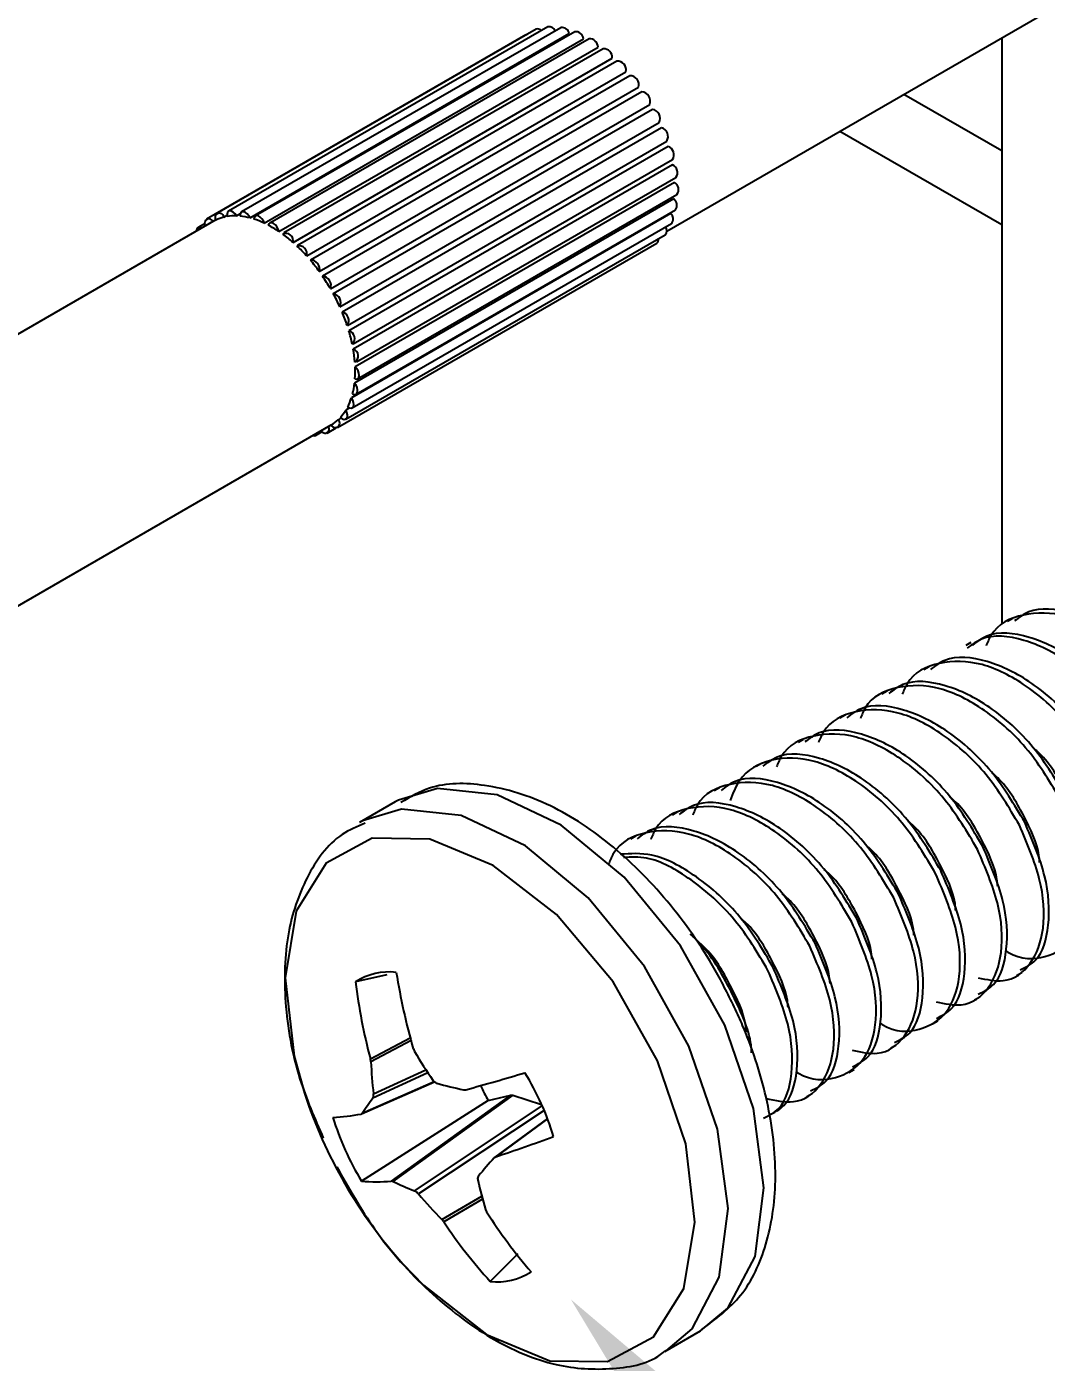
# Model space of a CAD drawing. Extents: x 0 to 9.6, y -11.7 to 0.2.
# Drawn here: x 4.312 to 4.849, y -8.65 to -7.946 of the extents above; entities that cross this region are included whole.
import ezdxf
from ezdxf import colors
from ezdxf.entities.mleader import LeaderData, LeaderLine
from ezdxf.math import Vec2, Vec3

# ---------------------------------------------------------------- set-up
doc = ezdxf.new("R2010")
doc.units = 0
doc.header["$LTSCALE"] = 0.5
doc.header["$MEASUREMENT"] = 0
for name, color, linetype in [('FAB DWG', 221, 'CONTINUOUS'), ('Hardware', 242, 'CONTINUOUS'), ('Housing', 150, 'CONTINUOUS'), ('Mounting', 4, 'CONTINUOUS')]:
    doc.layers.add(name, color=color, linetype=linetype)
doc.styles.get("Standard").update_dxf_attribs({"font": 'arial.ttf'})

msp = doc.modelspace()

# ---------------------------------------------------------------- linework, layer by layer
at = {"layer": 'Hardware', "linetype": 'Continuous', "lineweight": 25, "transparency": 16777216}
for p, q in [((4.64917, -8.054), (4.95151, -7.87946)), ((4.58027, -7.94752), (4.41197, -8.04467)), ((4.5865, -7.94627), (4.41821, -8.04342)), ((4.59338, -7.94671), (4.42508, -8.04386)), ((4.57485, -7.95042), (4.40656, -8.04758)), ((4.42948, -8.047), (4.59777, -7.94985)), ((4.60067, -7.94883), (4.43238, -8.04598)), ((4.437, -8.04976), (4.60529, -7.9526)), ((4.60818, -7.95256), (4.43988, -8.04971)), ((4.44464, -8.05411), (4.61293, -7.95696)), ((4.61565, -7.95779), (4.44736, -8.05494)), ((4.45217, -8.05994), (4.62047, -7.96279)), ((4.62288, -7.96436), (4.45459, -8.06152)), ((4.45937, -8.06706), (4.62766, -7.96991)), ((4.62964, -7.97208), (4.46135, -8.06923)), ((4.46601, -8.07526), (4.6343, -7.97811)), ((4.63604, -7.98056), (4.46775, -8.07772)), ((4.4719, -8.08429), (4.64019, -7.98713)), ((4.64168, -7.98977), (4.47339, -8.08693)), ((4.47685, -8.09387), (4.64514, -7.99671)), ((4.64634, -7.99946), (4.47805, -8.09661)), ((4.48084, -8.10365), (4.64913, -8.00649)), ((4.64987, -8.00932), (4.48158, -8.10648)), ((4.48389, -8.11335), (4.65218, -8.01619)), ((4.65218, -8.01907), (4.48389, -8.11622)), ((4.4857, -8.12282), (4.654, -8.02567)), ((4.65318, -8.0284), (4.48489, -8.12555)), ((4.65286, -8.03702), (4.48457, -8.13418)), ((4.48622, -8.13178), (4.65452, -8.03463)), ((4.41572, -8.04659), (4.4174, -8.04562)), ((4.42232, -8.04594), (4.42441, -8.04473)), ((4.65121, -8.04469), (4.48292, -8.14184)), ((4.48543, -8.13996), (4.65372, -8.04281)), ((4.41142, -8.04806), (3.91371, -8.33539)), ((4.40577, -8.04995), (4.40214, -8.05205)), ((4.48336, -8.14711), (4.65165, -8.04996)), ((4.47563, -8.15747), (4.64392, -8.06032)), ((4.48005, -8.15301), (4.64835, -8.05585)), ((4.47754, -8.15245), (4.4759, -8.1534)), ((4.48196, -8.14718), (4.48, -8.14832)), ((3.9757, -8.44278), (4.47229, -8.15611)), ((4.47022, -8.16038), (4.47492, -8.15766)), ((4.46398, -8.16163), (4.46746, -8.15962)), ((4.83164, -8.2581), (4.82887, -8.25969)), ((4.80954, -8.27085), (4.80678, -8.27245)), ((4.78744, -8.28361), (4.78468, -8.2852)), ((4.76534, -8.29637), (4.76258, -8.29796)), ((4.74325, -8.30912), (4.74049, -8.31072)), ((4.72115, -8.32188), (4.71839, -8.32347)), ((4.69905, -8.33464), (4.69629, -8.33623)), ((4.67696, -8.34739), (4.67419, -8.34899)), ((4.50605, -8.35483), (4.48715, -8.36575)), ((4.50776, -8.35389), (4.50605, -8.35483)), ((4.65486, -8.36015), (4.6521, -8.36174)), ((4.48886, -8.3648), (4.48715, -8.36575)), ((4.63276, -8.3729), (4.63, -8.3745)), ((4.50169, -8.44604), (4.48509, -8.44968)), ((4.83353, -8.44637), (4.83629, -8.44478)), ((4.81143, -8.45913), (4.81419, -8.45753)), ((4.78933, -8.47188), (4.7921, -8.47029)), ((4.49296, -8.49029), (4.51396, -8.47919)), ((4.51435, -8.48063), (4.4932, -8.49181)), ((4.76724, -8.48464), (4.77, -8.48305)), ((4.4932, -8.49181), (4.49296, -8.49029)), ((4.51558, -8.48503), (4.5162, -8.48646)), ((4.49458, -8.50877), (4.52221, -8.49602)), ((4.74514, -8.4974), (4.7479, -8.4958)), ((4.4883, -8.51932), (4.5267, -8.50241)), ((4.48867, -8.51899), (4.52659, -8.50229)), ((4.52326, -8.4976), (4.49421, -8.51101)), ((4.50398, -8.55466), (4.56702, -8.50939)), ((4.56803, -8.50945), (4.50481, -8.55486)), ((4.542, -8.50658), (4.54319, -8.50656)), ((4.55509, -8.51216), (4.56702, -8.50939)), ((4.56702, -8.50939), (4.56803, -8.50945)), ((4.56803, -8.50945), (4.58321, -8.51432)), ((4.72304, -8.51015), (4.7258, -8.50856)), ((4.55509, -8.51216), (4.48827, -8.55468)), ((4.51616, -8.55982), (4.58353, -8.51504)), ((4.58456, -8.51743), (4.51829, -8.56147)), ((4.48811, -8.51938), (4.48867, -8.51899)), ((4.5863, -8.52175), (4.55846, -8.54215)), ((4.58634, -8.52186), (4.55906, -8.54185)), ((4.55906, -8.54185), (4.55813, -8.54245)), ((4.50481, -8.55486), (4.50398, -8.55466)), ((4.5306, -8.57498), (4.55168, -8.56274)), ((4.5521, -8.5643), (4.53159, -8.5762)), ((4.5536, -8.56963), (4.55422, -8.57094)), ((4.53159, -8.5762), (4.5306, -8.57498)), ((4.57062, -8.59313), (4.5561, -8.60759)), ((4.64813, -8.64461), (4.66704, -8.6337))]:
    msp.add_line(p, q, dxfattribs=at)
at = {"layer": 'Hardware', "linetype": 'Continuous', "lineweight": 25, "transparency": 16777216, "flags": 128}
for points in [[(4.57485, -7.95042), (4.57545, -7.95024), (4.57556, -7.95024)], [(4.42232, -8.04594), (4.42158, -8.04483), (4.42068, -8.04394), (4.41973, -8.0434), (4.41884, -8.04324), (4.4181, -8.0435), (4.4176, -8.04414), (4.41739, -8.04508), (4.4175, -8.04624)], [(4.42948, -8.047), (4.42886, -8.04582), (4.42803, -8.0448), (4.4271, -8.04407), (4.42616, -8.04371), (4.42533, -8.04375), (4.42469, -8.0442), (4.42433, -8.045), (4.42428, -8.04606)], [(4.437, -8.04976), (4.43651, -8.04854), (4.43577, -8.04742), (4.43488, -8.04653), (4.43394, -8.04597), (4.43304, -8.0458), (4.43229, -8.04604), (4.43178, -8.04667), (4.43156, -8.04761)], [(4.44464, -8.05411), (4.4443, -8.05289), (4.44368, -8.05171), (4.44286, -8.05068), (4.44193, -8.04994), (4.44099, -8.04956), (4.44015, -8.0496), (4.43951, -8.05003), (4.43914, -8.05082)], [(4.48479, -8.13185), (4.48568, -8.13196), (4.4864, -8.13166), (4.48687, -8.13099), (4.48705, -8.13002), (4.48691, -8.12885), (4.48646, -8.12763), (4.48576, -8.12648), (4.48489, -8.12555)], [(4.48351, -8.13981), (4.48444, -8.14013), (4.48526, -8.14005), (4.48587, -8.13956), (4.48621, -8.13873), (4.48623, -8.13765), (4.48594, -8.13644), (4.48536, -8.13524), (4.48457, -8.13418)], [(4.48094, -8.14664), (4.48189, -8.14716), (4.48278, -8.14729), (4.48351, -8.14701), (4.48399, -8.14634), (4.48418, -8.14538), (4.48405, -8.14422), (4.48361, -8.14299), (4.48292, -8.14184)], [(4.47717, -8.15212), (4.4781, -8.15283), (4.47903, -8.15317), (4.47986, -8.1531), (4.48048, -8.15263), (4.48082, -8.15181), (4.48085, -8.15073), (4.48057, -8.14952), (4.48, -8.14832)], [(4.67975, -8.47258), (4.65634, -8.4307), (4.62673, -8.39446), (4.59355, -8.36709), (4.55975, -8.35103), (4.52832, -8.34769), (4.50776, -8.35389)], [(4.66085, -8.4835), (4.63744, -8.44161), (4.60782, -8.40538), (4.57464, -8.37801), (4.54084, -8.36194), (4.50942, -8.3586), (4.48886, -8.3648)], [(4.64436, -8.49136), (4.62087, -8.44975), (4.59102, -8.41423), (4.55774, -8.38827), (4.52428, -8.37442), (4.49392, -8.37402), (4.46964, -8.38713), (4.4538, -8.41245), (4.44795, -8.44752), (4.45268, -8.48888), (4.45816, -8.50844)], [(4.66704, -8.6337), (4.68145, -8.62166), (4.69577, -8.5944), (4.70038, -8.55824), (4.69488, -8.51639), (4.67975, -8.47258)], [(4.64881, -8.64422), (4.66255, -8.63258), (4.67686, -8.60531), (4.68148, -8.56915), (4.67597, -8.52731), (4.66085, -8.4835)], [(4.51007, -8.59836), (4.52086, -8.60964), (4.55414, -8.6356), (4.5876, -8.64945), (4.61796, -8.64984), (4.64225, -8.63674), (4.65809, -8.61141), (4.66393, -8.57635), (4.6592, -8.53499), (4.64436, -8.49136)]]:
    msp.add_lwpolyline(points, dxfattribs=at)
at = {"layer": 'Hardware', "linetype": 'Continuous', "lineweight": 25, "transparency": 16777216}
for centre, radius, start, end in [((4.58113, -7.94977), 0.00241, 38.13899, 111.05216), ((4.58712, -7.94976), 0.00354, 22.09978, 100.0256), ((4.59402, -7.95045), 0.0038, 9.12442, 99.80613), ((4.60113, -7.95298), 0.00417, 5.1152, 96.33683), ((4.60845, -7.95704), 0.00449, 0.99866, 93.45772), ((4.61576, -7.9625), 0.00471, 356.51444, 91.33358), ((4.62315, -7.96896), 0.00461, 348.18051, 93.36405), ((4.6298, -7.97677), 0.0047, 343.55729, 91.91245), ((4.63563, -7.98542), 0.00487, 339.38312, 85.19465), ((4.64081, -7.99454), 0.00485, 333.37068, 79.63971), ((4.64516, -8.004), 0.00469, 327.86611, 75.4107), ((4.64838, -8.01365), 0.00458, 326.20886, 70.95378), ((4.65049, -8.02308), 0.00436, 323.64976, 67.15037), ((4.65138, -8.03204), 0.00406, 320.39333, 63.72757), ((4.65045, -8.04034), 0.0041, 322.99264, 54.04), ((4.4134, -8.04685), 0.00233, 6.28565, 212.95993), ((4.42073, -8.0674), 0.0214, 103.53035, 115.71523), ((4.42148, -8.07154), 0.02561, 88.13097, 98.93959), ((4.42091, -8.0796), 0.0337, 75.26436, 84.26545), ((4.64882, -8.04754), 0.00372, 319.41292, 50.02713), ((4.4031, -8.05371), 0.0018, 53.9719, 186.02349), ((4.4078, -8.04972), 0.00224, 20.29812, 219.65845), ((4.4176, -8.0909), 0.04548, 64.75197, 72.12061), ((4.41112, -8.10389), 0.06001, 56.04848, 62.1733), ((4.64601, -8.05364), 0.00322, 316.54053, 36.60878), ((4.44851, -8.05898), 0.00379, 345.28621, 117.21492), ((4.4022, -8.11667), 0.0756, 48.62509, 53.87604), ((4.64256, -8.05855), 0.00223, 307.48973, 15.66473), ((4.45524, -8.06596), 0.00427, 345.12301, 103.66023), ((4.39247, -8.12742), 0.09011, 42.05659, 46.72664), ((4.46155, -8.07391), 0.00466, 343.24753, 93.08973), ((4.38431, -8.13463), 0.101, 36.00364, 40.33363), ((4.37964, -8.13799), 0.10675, 30.20297, 34.3748), ((4.46734, -8.08257), 0.00487, 339.38312, 85.19465), ((4.38032, -8.13767), 0.10601, 24.40908, 28.60132), ((4.47252, -8.09169), 0.00485, 333.37068, 79.63971), ((4.38658, -8.135), 0.09919, 18.38499, 22.76602), ((4.47695, -8.10107), 0.00459, 324.9485, 76.2025), ((4.39789, -8.13148), 0.08735, 11.86359, 16.63145), ((4.48048, -8.1105), 0.00418, 313.78333, 74.71172), ((4.41258, -8.12869), 0.07238, 4.511, 9.91673), ((4.48292, -8.11978), 0.00369, 299.59252, 74.83521), ((4.42813, -8.1278), 0.0568, 355.91456, 2.26997), ((4.44204, -8.12913), 0.04282, 345.56196, 353.23068), ((4.4527, -8.13218), 0.03173, 332.90453, 342.27259), ((4.4591, -8.1357), 0.02441, 317.7176, 328.8797), ((4.46901, -8.15827), 0.00219, 203.81808, 37.65372), ((4.46158, -8.13804), 0.021, 300.6746, 313.0163), ((4.47443, -8.15519), 0.00232, 203.16499, 50.52591), ((4.46318, -8.16025), 0.00157, 247.88607, 352.10789), ((4.50293, -8.47764), 0.03317, 83.65077, 122.54259), ((4.83988, -8.39169), 0.33747, 189.03251, 196.05563), ((4.78114, -8.4134), 0.29826, 186.98537, 194.93815), ((4.78347, -8.32497), 0.31227, 211.14087, 214.42091), ((4.7646, -8.47821), 0.27174, 182.86858, 186.45644), ((4.61004, -8.19915), 0.31487, 254.89728, 257.5195), ((4.18225, -7.19299), 1.36226, 285.36467, 286.73181), ((4.65591, -8.45421), 0.11629, 205.56692, 209.89211), ((4.44715, -8.57498), 0.14897, 17.12105, 31.30615), ((4.69958, -8.42902), 0.25415, 198.21101, 221.78361), ((4.62603, -8.60841), 0.1639, 143.54088, 146.93649), ((4.46506, -8.38765), 0.13373, 273.48163, 279.92339), ((4.61555, -8.47728), 0.14896, 197.12094, 211.30625), ((4.36469, -7.94102), 0.63148, 287.92689, 290.85686), ((5.03351, -8.95976), 0.63256, 138.72223, 139.85765), ((4.49604, -8.48259), 0.07251, 263.85167, 276.28507), ((4.57402, -8.41182), 0.1589, 244.17807, 248.64686), ((4.80247, -8.49655), 0.25938, 192.84136, 196.36518), ((4.74151, -8.37026), 0.29393, 220.58243, 224.14586), ((4.79955, -8.414), 0.29124, 212.60596, 220.35447), ((4.75303, -8.42853), 0.26616, 213.69858, 222.2793), ((4.55977, -8.57462), 0.03317, 263.65047, 302.54268)]:
    msp.add_arc(centre, radius, start, end, dxfattribs=at)
for points, knots in [([(4.92349, -8.31612), (4.91802, -8.30691), (4.90693, -8.28826), (4.88344, -8.26715), (4.85893, -8.2549), (4.8367, -8.25477), (4.82201, -8.26164), (4.81828, -8.27066), (4.81751, -8.27253)], [0, 0, 0, 0, 0.188232, 0.381419, 0.566947, 0.758453, 0.94996, 1, 1, 1, 1]), ([(4.92625, -8.31452), (4.92078, -8.30533), (4.90971, -8.2867), (4.88611, -8.26542), (4.86203, -8.2538), (4.84269, -8.25174), (4.83484, -8.25766), (4.83245, -8.25946)], [0, 0, 0, 0, 0.223495, 0.452872, 0.673155, 0.900538, 1, 1, 1, 1]), ([(4.90415, -8.32728), (4.89869, -8.31808), (4.88761, -8.29946), (4.86401, -8.27817), (4.83993, -8.26656), (4.82059, -8.26449), (4.81274, -8.27041), (4.81035, -8.27221)], [0, 0, 0, 0, 0.2234946, 0.4528714, 0.6731553, 0.9005375, 1, 1, 1, 1]), ([(4.90139, -8.32887), (4.89593, -8.31968), (4.88485, -8.30105), (4.86125, -8.27977), (4.83717, -8.26816), (4.81783, -8.26609), (4.80998, -8.27201), (4.80759, -8.27381)], [0, 0, 0, 0, 0.223495, 0.452872, 0.673155, 0.900538, 1, 1, 1, 1]), ([(4.88206, -8.34003), (4.87659, -8.33084), (4.86552, -8.31221), (4.84191, -8.29093), (4.81784, -8.27932), (4.7985, -8.27725), (4.79064, -8.28317), (4.78825, -8.28497)], [0, 0, 0, 0, 0.223495, 0.452872, 0.673155, 0.900538, 1, 1, 1, 1]), ([(4.87929, -8.34163), (4.87382, -8.33242), (4.86273, -8.31378), (4.83924, -8.29266), (4.81474, -8.28042), (4.79251, -8.28028), (4.77782, -8.28716), (4.77409, -8.29617), (4.77332, -8.29804)], [0, 0, 0, 0, 0.188232, 0.381419, 0.566947, 0.758453, 0.94996, 1, 1, 1, 1]), ([(4.8572, -8.35438), (4.85172, -8.34518), (4.84064, -8.32653), (4.81715, -8.30542), (4.79264, -8.29317), (4.77041, -8.29304), (4.75572, -8.29991), (4.75199, -8.30893), (4.75122, -8.3108)], [0, 0, 0, 0, 0.188232, 0.381419, 0.566947, 0.758453, 0.94996, 1, 1, 1, 1]), ([(4.85996, -8.35279), (4.85449, -8.3436), (4.84342, -8.32497), (4.81982, -8.30369), (4.79574, -8.29207), (4.7764, -8.29001), (4.76855, -8.29592), (4.76615, -8.29772)], [0, 0, 0, 0, 0.223495, 0.452872, 0.673155, 0.900538, 1, 1, 1, 1]), ([(4.8351, -8.36714), (4.82963, -8.35794), (4.81854, -8.33929), (4.79505, -8.31817), (4.77055, -8.30593), (4.74831, -8.30579), (4.73363, -8.31267), (4.7299, -8.32169), (4.72912, -8.32355)], [0, 0, 0, 0, 0.188232, 0.381419, 0.566947, 0.758453, 0.94996, 1, 1, 1, 1]), ([(4.83786, -8.36555), (4.8324, -8.35635), (4.82132, -8.33773), (4.79772, -8.31644), (4.77364, -8.30483), (4.7543, -8.30276), (4.74645, -8.30868), (4.74406, -8.31048)], [0, 0, 0, 0, 0.2234946, 0.4528714, 0.6731553, 0.9005375, 1, 1, 1, 1]), ([(4.813, -8.3799), (4.80753, -8.37069), (4.79644, -8.35204), (4.77295, -8.33093), (4.74845, -8.31869), (4.72621, -8.31855), (4.71153, -8.32543), (4.7078, -8.33444), (4.70703, -8.33631)], [0, 0, 0, 0, 0.188232, 0.381419, 0.566947, 0.758453, 0.94996, 1, 1, 1, 1]), ([(4.81576, -8.3783), (4.8103, -8.36911), (4.79923, -8.35048), (4.77562, -8.3292), (4.75154, -8.31759), (4.73221, -8.31552), (4.72435, -8.32144), (4.72196, -8.32324)], [0, 0, 0, 0, 0.223495, 0.452872, 0.673155, 0.900538, 1, 1, 1, 1]), ([(4.86781, -8.37398), (4.86772, -8.37272), (4.86721, -8.36522), (4.85962, -8.34907), (4.85053, -8.33343), (4.84369, -8.32754), (4.84266, -8.32666)], [0, 0, 0, 0, 0.085019, 0.505219, 0.925416, 1, 1, 1, 1]), ([(4.7909, -8.39265), (4.78543, -8.38345), (4.77435, -8.3648), (4.75085, -8.34368), (4.72639, -8.33148), (4.70399, -8.33115), (4.68825, -8.33937), (4.68402, -8.35036), (4.68261, -8.35404)], [0, 0, 0, 0, 0.179913, 0.364561, 0.54189, 0.724932, 0.907975, 1, 1, 1, 1]), ([(4.79367, -8.39106), (4.7882, -8.38187), (4.77713, -8.36324), (4.75353, -8.34196), (4.72945, -8.33034), (4.71011, -8.32828), (4.70225, -8.33419), (4.69986, -8.33599)], [0, 0, 0, 0, 0.223495, 0.452872, 0.673155, 0.900538, 1, 1, 1, 1]), ([(4.77157, -8.40382), (4.7661, -8.39462), (4.75503, -8.376), (4.73143, -8.35471), (4.70735, -8.3431), (4.68801, -8.34103), (4.68016, -8.34695), (4.67777, -8.34875)], [0, 0, 0, 0, 0.223495, 0.452871, 0.673155, 0.900537, 1, 1, 1, 1]), ([(4.84571, -8.38674), (4.84563, -8.38548), (4.84511, -8.37798), (4.83753, -8.36183), (4.82843, -8.34618), (4.82159, -8.3403), (4.82056, -8.33941)], [0, 0, 0, 0, 0.0850186, 0.5052193, 0.9254167, 1, 1, 1, 1]), ([(4.68665, -8.46688), (4.68324, -8.45983), (4.6734, -8.43944), (4.65174, -8.40805), (4.62145, -8.37716), (4.58781, -8.35492), (4.55484, -8.34485), (4.52702, -8.34457), (4.51393, -8.35225), (4.50904, -8.35512)], [0, 0, 0, 0, 0.087891, 0.254365, 0.422006, 0.5915, 0.763687, 0.911693, 1, 1, 1, 1]), ([(4.76881, -8.40541), (4.76334, -8.39621), (4.75225, -8.37756), (4.72876, -8.35644), (4.70425, -8.3442), (4.68202, -8.34406), (4.66733, -8.35094), (4.6636, -8.35995), (4.66283, -8.36182)], [0, 0, 0, 0, 0.188232, 0.381419, 0.566947, 0.758453, 0.94996, 1, 1, 1, 1]), ([(4.74947, -8.41657), (4.74401, -8.40738), (4.73293, -8.38875), (4.70933, -8.36747), (4.68525, -8.35586), (4.66591, -8.35379), (4.65806, -8.35971), (4.65567, -8.36151)], [0, 0, 0, 0, 0.223495, 0.452872, 0.673155, 0.900538, 1, 1, 1, 1]), ([(4.82362, -8.3995), (4.82353, -8.39824), (4.82301, -8.39074), (4.81543, -8.37458), (4.80633, -8.35894), (4.79949, -8.35306), (4.79846, -8.35217)], [0, 0, 0, 0, 0.085019, 0.505218, 0.925416, 1, 1, 1, 1]), ([(4.8279, -8.43327), (4.82828, -8.43351), (4.83585, -8.43828), (4.84937, -8.43751), (4.86403, -8.42909), (4.87107, -8.40942), (4.86949, -8.38323), (4.86126, -8.36392), (4.8572, -8.35438)], [0, 0, 0, 0, 0.010571, 0.210034, 0.409497, 0.602734, 0.803946, 1, 1, 1, 1]), ([(4.74671, -8.41817), (4.74124, -8.40896), (4.73015, -8.39031), (4.70666, -8.3692), (4.68216, -8.35695), (4.65992, -8.35682), (4.64524, -8.36369), (4.64151, -8.37271), (4.64073, -8.37458)], [0, 0, 0, 0, 0.188232, 0.381419, 0.566947, 0.758453, 0.94996, 1, 1, 1, 1]), ([(4.49013, -8.36603), (4.48595, -8.36781), (4.47285, -8.37337), (4.45837, -8.39416), (4.44806, -8.42406), (4.44693, -8.4604), (4.45327, -8.49777), (4.46363, -8.52176), (4.46812, -8.53216)], [0, 0, 0, 0, 0.0854151, 0.2674708, 0.450576, 0.644702, 0.8460142, 1, 1, 1, 1]), ([(4.72461, -8.43092), (4.71914, -8.42172), (4.70805, -8.40307), (4.68456, -8.38196), (4.66006, -8.36971), (4.63783, -8.36957), (4.62314, -8.37645), (4.61941, -8.38547), (4.61864, -8.38733)], [0, 0, 0, 0, 0.188232, 0.381419, 0.566947, 0.758453, 0.94996, 1, 1, 1, 1]), ([(4.72738, -8.42933), (4.72191, -8.42014), (4.71084, -8.40151), (4.68723, -8.38023), (4.66316, -8.36861), (4.64382, -8.36655), (4.63596, -8.37246), (4.63357, -8.37426)], [0, 0, 0, 0, 0.223495, 0.452872, 0.673155, 0.900538, 1, 1, 1, 1]), ([(4.80152, -8.41225), (4.80143, -8.41099), (4.80092, -8.40349), (4.79333, -8.38734), (4.78423, -8.3717), (4.7774, -8.36581), (4.77636, -8.36493)], [0, 0, 0, 0, 0.085019, 0.505219, 0.925416, 1, 1, 1, 1]), ([(4.81327, -8.44748), (4.81784, -8.44845), (4.82918, -8.45087), (4.84184, -8.44138), (4.849, -8.42231), (4.84739, -8.39596), (4.83916, -8.37666), (4.8351, -8.36714)], [0, 0, 0, 0, 0.145788, 0.361473, 0.570426, 0.788001, 1, 1, 1, 1]), ([(4.83548, -8.44342), (4.83838, -8.442), (4.84627, -8.43816), (4.85155, -8.42031), (4.8502, -8.39446), (4.84194, -8.3751), (4.83786, -8.36555)], [0, 0, 0, 0, 0.1596843, 0.4346705, 0.7210048, 1, 1, 1, 1]), ([(4.77942, -8.42501), (4.77934, -8.42375), (4.77882, -8.41625), (4.77123, -8.4001), (4.76214, -8.38445), (4.7553, -8.37857), (4.75427, -8.37768)], [0, 0, 0, 0, 0.0850186, 0.5052193, 0.9254167, 1, 1, 1, 1]), ([(4.70528, -8.44208), (4.6998, -8.43286), (4.6887, -8.41418), (4.66529, -8.39333), (4.64265, -8.38123), (4.63014, -8.38208), (4.62471, -8.38245)], [0, 0, 0, 0, 0.265345, 0.537673, 0.799206, 1, 1, 1, 1]), ([(4.70252, -8.44368), (4.69704, -8.43445), (4.68594, -8.41575), (4.66255, -8.39504), (4.64148, -8.3834), (4.6304, -8.38397), (4.62641, -8.38418)], [0, 0, 0, 0, 0.2804618, 0.5683048, 0.844737, 1, 1, 1, 1]), ([(4.79117, -8.46023), (4.79574, -8.46121), (4.80708, -8.46363), (4.81974, -8.45414), (4.8269, -8.43506), (4.82529, -8.40872), (4.81706, -8.38942), (4.813, -8.3799)], [0, 0, 0, 0, 0.145788, 0.361473, 0.570426, 0.788001, 1, 1, 1, 1]), ([(4.81338, -8.45617), (4.81628, -8.45476), (4.82417, -8.45091), (4.82945, -8.43307), (4.8281, -8.40722), (4.81984, -8.38786), (4.81576, -8.3783)], [0, 0, 0, 0, 0.159684, 0.43467, 0.721005, 1, 1, 1, 1]), ([(4.75732, -8.43777), (4.75724, -8.4365), (4.75672, -8.42901), (4.74914, -8.41285), (4.74004, -8.39721), (4.7332, -8.39133), (4.73217, -8.39044)], [0, 0, 0, 0, 0.085019, 0.505218, 0.925416, 1, 1, 1, 1]), ([(4.79128, -8.46893), (4.79418, -8.46752), (4.80208, -8.46367), (4.80736, -8.44583), (4.80601, -8.41998), (4.79774, -8.40061), (4.79367, -8.39106)], [0, 0, 0, 0, 0.1596846, 0.4346705, 0.7210048, 1, 1, 1, 1]), ([(4.76161, -8.47154), (4.76199, -8.47178), (4.76956, -8.47655), (4.78308, -8.47578), (4.79774, -8.46735), (4.80478, -8.44769), (4.8032, -8.4215), (4.79497, -8.40219), (4.7909, -8.39265)], [0, 0, 0, 0, 0.010571, 0.210034, 0.409497, 0.602734, 0.803946, 1, 1, 1, 1]), ([(4.73523, -8.45052), (4.73514, -8.44926), (4.73463, -8.44176), (4.72704, -8.42561), (4.71794, -8.40996), (4.7111, -8.40408), (4.71007, -8.4032)], [0, 0, 0, 0, 0.085019, 0.505219, 0.925416, 1, 1, 1, 1]), ([(4.74698, -8.48575), (4.75155, -8.48672), (4.76289, -8.48914), (4.77555, -8.47965), (4.78271, -8.46058), (4.7811, -8.43423), (4.77287, -8.41493), (4.76881, -8.40541)], [0, 0, 0, 0, 0.145788, 0.361473, 0.570426, 0.788001, 1, 1, 1, 1]), ([(4.76919, -8.48169), (4.77209, -8.48027), (4.77998, -8.47643), (4.78526, -8.45858), (4.78391, -8.43273), (4.77565, -8.41337), (4.77157, -8.40382)], [0, 0, 0, 0, 0.1596843, 0.4346705, 0.7210048, 1, 1, 1, 1]), ([(4.71313, -8.46328), (4.71304, -8.46202), (4.71253, -8.45452), (4.70494, -8.43836), (4.69585, -8.42272), (4.68901, -8.41684), (4.68798, -8.41595)], [0, 0, 0, 0, 0.0850186, 0.5052193, 0.9254167, 1, 1, 1, 1]), ([(4.71742, -8.49705), (4.7178, -8.49729), (4.72536, -8.50206), (4.73888, -8.50129), (4.75354, -8.49287), (4.76058, -8.47321), (4.75901, -8.44702), (4.75077, -8.4277), (4.74671, -8.41817)], [0, 0, 0, 0, 0.010571, 0.210034, 0.409497, 0.602734, 0.803946, 1, 1, 1, 1]), ([(4.74709, -8.49444), (4.74999, -8.49303), (4.75788, -8.48918), (4.76316, -8.47134), (4.76181, -8.44549), (4.75355, -8.42613), (4.74947, -8.41657)], [0, 0, 0, 0, 0.159684, 0.43467, 0.721005, 1, 1, 1, 1]), ([(4.68318, -8.45484), (4.678, -8.44517), (4.67186, -8.4337), (4.66287, -8.42572), (4.66145, -8.42447)], [0, 0, 0, 0, 0.843102, 1, 1, 1, 1]), ([(4.69103, -8.47604), (4.69095, -8.47477), (4.69043, -8.46728), (4.68285, -8.45112), (4.67375, -8.43548), (4.66691, -8.4296), (4.66588, -8.42871)], [0, 0, 0, 0, 0.085019, 0.505219, 0.925416, 1, 1, 1, 1]), ([(4.70126, -8.51108), (4.70638, -8.5122), (4.71827, -8.51481), (4.73137, -8.5052), (4.73851, -8.48608), (4.7369, -8.45974), (4.72867, -8.44045), (4.72461, -8.43092)], [0, 0, 0, 0, 0.159899, 0.372021, 0.577522, 0.791503, 1, 1, 1, 1]), ([(4.72499, -8.5072), (4.72789, -8.50579), (4.73578, -8.50194), (4.74107, -8.4841), (4.73972, -8.45824), (4.73145, -8.43888), (4.72738, -8.42933)], [0, 0, 0, 0, 0.1596846, 0.4346705, 0.7210048, 1, 1, 1, 1]), ([(4.70013, -8.52155), (4.70303, -8.52014), (4.71093, -8.51629), (4.71621, -8.49845), (4.71486, -8.4726), (4.70659, -8.45323), (4.70252, -8.44368)], [0, 0, 0, 0, 0.1596846, 0.4346705, 0.7210048, 1, 1, 1, 1]), ([(4.7029, -8.51996), (4.7058, -8.51854), (4.71369, -8.5147), (4.71897, -8.49685), (4.71762, -8.471), (4.70936, -8.45164), (4.70528, -8.44208)], [0, 0, 0, 0, 0.1596843, 0.4346705, 0.7210048, 1, 1, 1, 1]), ([(4.69392, -8.48703), (4.69385, -8.48571), (4.69334, -8.47598), (4.68789, -8.46464), (4.68318, -8.45484)], [0, 0, 0, 0, 0.1363157, 1, 1, 1, 1]), ([(4.6677, -8.63285), (4.67504, -8.62739), (4.69012, -8.61617), (4.70288, -8.58828), (4.70796, -8.55454), (4.70403, -8.5161), (4.69495, -8.48598), (4.688, -8.46999), (4.68665, -8.46688)], [0, 0, 0, 0, 0.17509, 0.359837, 0.553227, 0.756793, 0.952672, 1, 1, 1, 1]), ([(4.52588, -8.50149), (4.52615, -8.50183), (4.52668, -8.5025), (4.52746, -8.50297), (4.5279, -8.50311), (4.528, -8.50314)], [0, 0, 0, 0, 0.429812, 0.85967, 1, 1, 1, 1]), ([(4.49421, -8.51101), (4.49434, -8.51077), (4.49459, -8.5103), (4.49464, -8.50943), (4.4946, -8.5089), (4.49458, -8.50877)], [0, 0, 0, 0, 0.429834, 0.859649, 1, 1, 1, 1]), ([(4.47525, -8.54727), (4.48156, -8.55845), (4.49527, -8.58272), (4.52355, -8.614), (4.55618, -8.63893), (4.58961, -8.65311), (4.62031, -8.65465), (4.64095, -8.65087), (4.6483, -8.64422), (4.64879, -8.64376)], [0, 0, 0, 0, 0.1494923, 0.3244826, 0.5010219, 0.6802694, 0.8380564, 0.9890197, 1, 1, 1, 1]), ([(4.54995, -8.55196), (4.5498, -8.55221), (4.54948, -8.55272), (4.54946, -8.55357), (4.54956, -8.55407), (4.54958, -8.55419)], [0, 0, 0, 0, 0.429829, 0.859647, 1, 1, 1, 1]), ([(4.51829, -8.56147), (4.51798, -8.56116), (4.51738, -8.56052), (4.51664, -8.56002), (4.51626, -8.55986), (4.51616, -8.55982)], [0, 0, 0, 0, 0.429822, 0.859666, 1, 1, 1, 1])]:
    msp.add_open_spline(points, degree=3, knots=knots, dxfattribs=at)
at = {"layer": 'Housing', "linetype": 'Continuous', "lineweight": 25, "transparency": 16777216}
msp.add_line((4.82576, -7.95205), (4.82576, -8.26096), dxfattribs=at)
at = {"layer": 'Mounting', "linetype": 'Continuous', "lineweight": 25, "transparency": 16777216}
for p, q in [((4.82576, -8.01166), (4.77413, -7.98186)), ((4.82576, -8.05069), (4.74033, -8.00137))]:
    msp.add_line(p, q, dxfattribs=at)

# ---------------------------------------------------------------- leaders
at = {"layer": 'FAB DWG', "transparency": 16777216}
ml = msp.add_multileader_mtext('Standard', dxfattribs=at)
ml.set_content('#8-32 SCREW\\PHW83201-00', color=256)
ml.set_leader_properties()
ml.build(insert=Vec2(0, 0))
ml.multileader.update_dxf_attribs({"dogleg_length": 0.36, "arrow_head_size": 0.35})
ctx = ml.context
ctx.base_point, ctx.char_height, ctx.arrow_head_size, ctx.landing_gap_size, ctx.plane_origin = Vec3(6.37742, -10.28217), 0.188, 0.35, 0.09, Vec3(9.04806, 2.39534)
notes = []
notes.append((ctx, [(1, (1, 1, 0), (6.01742, -10.28217), (1, 0), 0.36, [(0, [(4.59862, -8.61708)], 0, [])])]))
ctx.mtext.insert, ctx.mtext.flow_direction = Vec3(6.46742, -10.1865), 5
for ctx, leaders in notes:
    for number, flags, end, landing, length, lines in leaders:
        leader = LeaderData()
        leader.index, (leader.has_last_leader_line, leader.has_dogleg_vector, leader.attachment_direction) = number, flags
        leader.last_leader_point, leader.dogleg_vector, leader.dogleg_length = Vec3(end), Vec3(landing), length
        for number, points, colour, breaks in lines:
            line = LeaderLine()
            line.index, line.vertices, line.color, line.breaks = number, Vec3.list(points), colors.encode_raw_color(colour), breaks
            leader.lines.append(line)
        ctx.leaders.append(leader)

doc.saveas('drawing.dxf')
